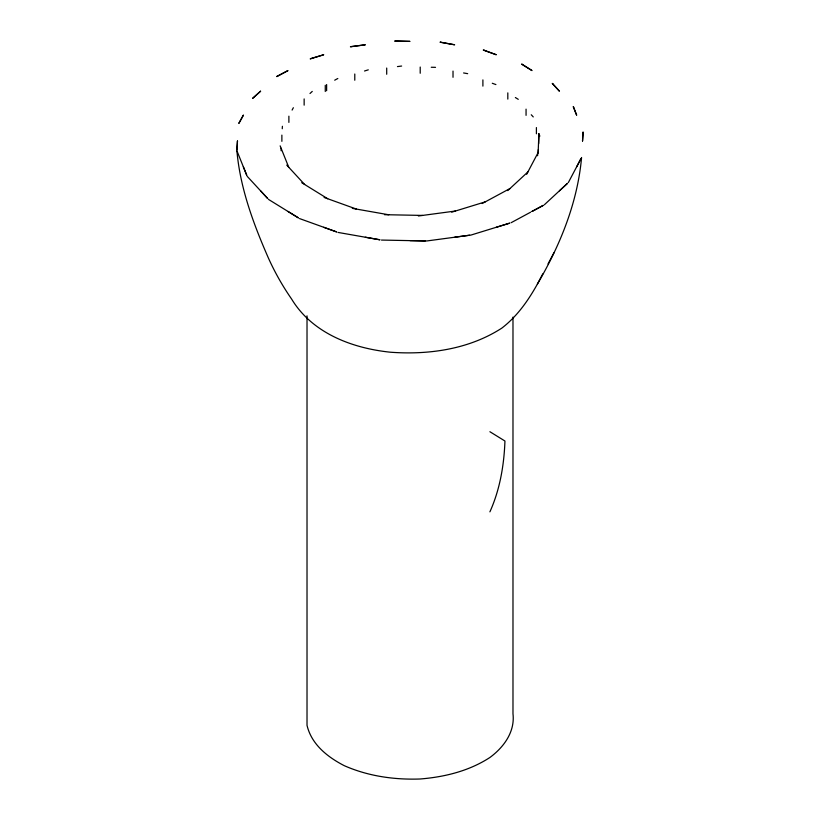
<?xml version="1.0" encoding="UTF-8"?>
<svg xmlns="http://www.w3.org/2000/svg" width="820" height="820" viewBox="0 0 820 820"><rect width="100%" height="100%" fill="white"/><g stroke="black" fill="none" stroke-linecap="round" stroke-linejoin="round"><path stroke-width="1.23" d="M282.254 128.74L282.398 126.28M537.602 155.738L537.746 153.278L526.645 174.311M539.857 136.171L538.894 133.773L538.125 153.125L538.33 149.547M538.689 143.572L538.894 133.773M581.575 157.491C577.547 202.622 560.132 245.313 537.377 284.109C528.111 300.714 517.071 316.417 501.84 328.113C469.019 349.31 428.86 355.019 390.484 352.221C352.313 348.274 312.338 333.33 291.623 299.064C282.603 286.077 274.803 272.281 268.324 257.87C253.38 223.696 240.168 188.169 236.888 150.736L246.799 175.408L243.335 166.788M489.899 511.844C499.913 489.642 504.064 465.227 504.946 441.016L489.899 431.72M292.104 110.075L293.355 107.717M568.342 182.563L581.124 158.332L576.665 166.788M548.016 263.938L553.9 252.847M537.377 284.109L542.799 273.87M309.991 93.511L312.256 91.42M507.744 190.609L527.895 171.954M544.316 204.805L567.532 183.311L559.424 190.814M334.693 80.186L337.819 78.505M482.18 203.524L510.009 188.518M511.137 222.702L530.653 212.175M364.531 71.002L368.293 69.843M451.707 212.175L485.307 201.843M469.573 235.237L454.659 237.226M496.274 227.284L509.784 223.122L471.069 235.032L426.841 240.957L381.464 240.065M397.464 66.594L401.626 66.041M418.374 215.988L455.469 211.017M425.313 240.926L410 240.629M431.248 67.26L435.522 67.343M384.477 214.686L422.536 215.424M463.587 72.949L467.677 73.667M352.323 208.362L388.752 214.768M338.024 232.429L379.998 239.809L365.341 237.226M492.277 83.271L495.905 84.573M324.095 197.446L356.413 209.079M299.495 218.561L336.733 231.957L323.726 227.284M515.36 97.539L518.271 99.333M301.729 182.686L327.723 198.748M268.499 199.403L298.449 217.915L287.994 211.447M531.257 114.759L533.266 116.932M286.733 165.087L304.64 184.49M247.148 176.269L267.781 198.624L260.575 190.814M280.143 145.847L288.742 167.26M536.403 127.561L536.403 133.783M526.061 109.132L526.061 115.353M512.982 317.094L512.982 713.759C515.134 731.86 503.787 747.235 489.899 757.495C469.05 771.046 444.573 777.042 420.014 779C394.123 779.892 368.077 776.171 344.267 765.675C327.59 757.075 311.518 744.468 307.018 725.331L307.018 315.864M507.816 92.875L507.816 99.097M482.898 79.899L482.898 86.12M453.019 71.084L453.019 77.305M420.209 67.035L420.209 73.257M386.702 68.039L386.702 74.251M354.783 74.005L354.783 80.227M326.627 84.542L326.627 90.754M325.273 85.27L325.273 91.492M304.148 98.923L304.148 105.144M288.886 116.173L288.886 122.395M281.875 135.115L281.875 141.337M281.106 148.246L281.106 150.736M237.462 141.009L236.939 149.845L237.462 141.009M583.061 132.174L582.538 141.009L583.061 132.174M238.917 123.236L243.335 115.23L238.917 123.236M252.714 98.277L260.575 91.204L252.714 98.277M277.221 76.229L276.801 76.608L287.994 70.571L277.221 76.229M543.199 205.41L532.006 211.447L543.199 205.41M310.79 58.599L310.216 58.896L323.726 54.745L310.79 58.599M351.114 46.586L350.427 46.791L365.341 44.792L351.114 46.586M395.455 41L394.686 41.092L410 41.4L395.455 41M440.781 42.23L440.002 42.209L454.659 44.792L440.781 42.23M484.015 50.204L483.267 50.061L496.274 54.745L484.015 50.204M522.207 64.349L521.551 64.114L532.006 70.571L522.207 64.349M552.741 83.732L552.219 83.394L559.424 91.204L552.741 83.732M573.559 107.01L573.201 106.61L576.665 115.23L573.559 107.01"/></g></svg>
